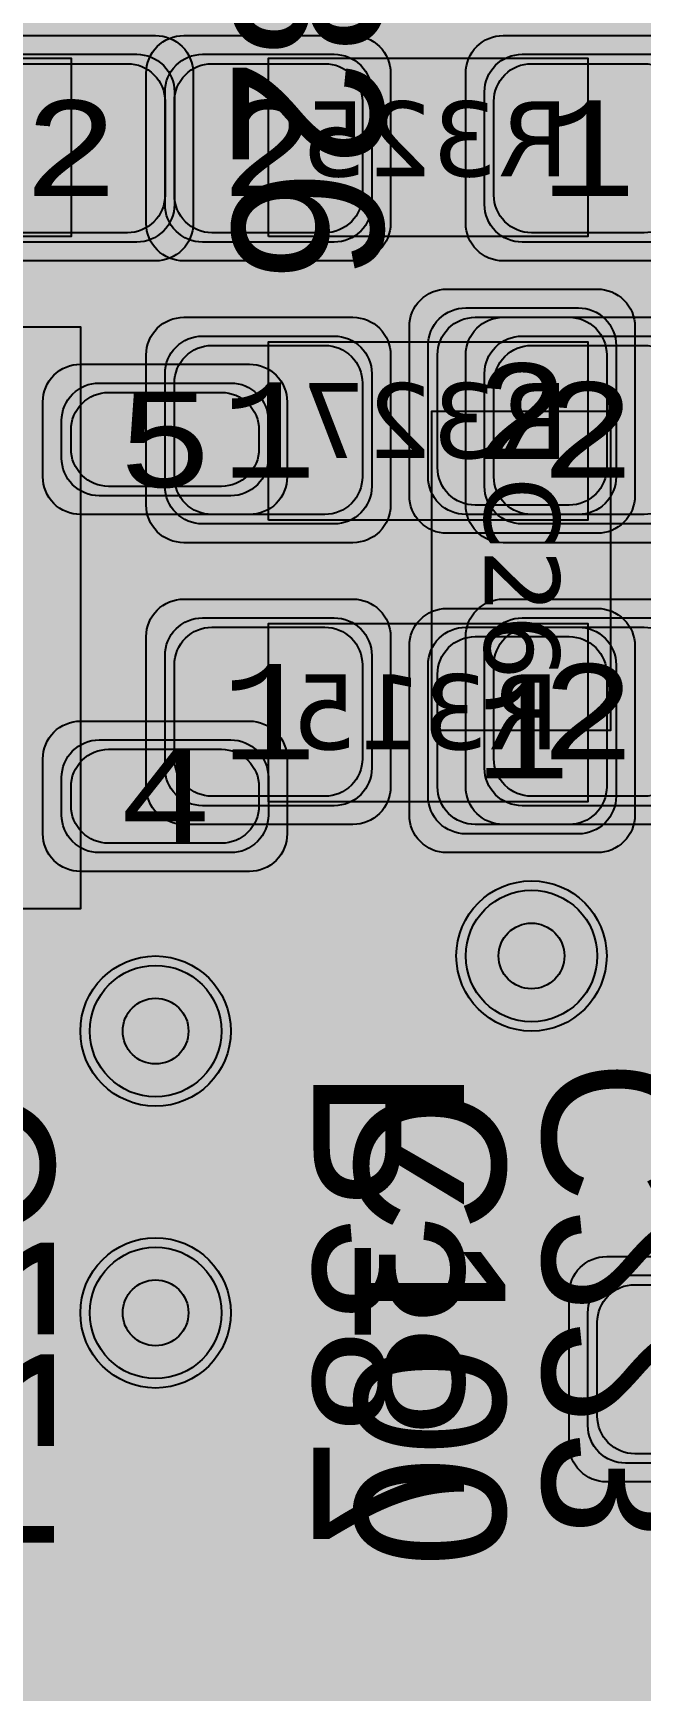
# Model space of a CAD drawing. Extents: x -28 to 199, y -61 to 255.
# Drawn here: x 32.65 to 35.88, y 170.79 to 179.61 of the extents above; entities that cross this region are included whole.
import ezdxf
from ezdxf.enums import TextEntityAlignment as Align

# ---------------------------------------------------------------- set-up
doc = ezdxf.new("R2010")
doc.units = 0
doc.header["$MEASUREMENT"] = 0
for name, color, linetype in [('ASSEMBLY_OUTLINES_BTM', 191, 'CONTINUOUS'), ('ASSEMBLY_OUTLINES_TOP', 102, 'CONTINUOUS'), ('ASSEMBLY_PART_NUMBERS_BTM', 191, 'CONTINUOUS'), ('ASSEMBLY_PART_NUMBERS_TOP', 102, 'CONTINUOUS'), ('ASSEMBLY_REF_DES_BTM', 191, 'CONTINUOUS'), ('ASSEMBLY_REF_DES_TOP', 102, 'CONTINUOUS'), ('DRILL_DRAWING', 21, 'CONTINUOUS'), ('GENERATED_SILKSCREEN_BTM', 255, 'CONTINUOUS'), ('GENERATED_SILKSCREEN_TOP', 140, 'CONTINUOUS'), ('PART_PADS_SMD_BTM', 10, 'CONTINUOUS'), ('PART_PADS_SMD_TOP', 150, 'CONTINUOUS'), ('PIN_NUMBERS_BTM', 8, 'CONTINUOUS'), ('PIN_NUMBERS_TOP', 8, 'CONTINUOUS'), ('PLACEMENT_OUTLINES_BTM', 222, 'CONTINUOUS'), ('PLACEMENT_OUTLINES_TOP', 130, 'CONTINUOUS'), ('PLANE_SHAPES_LAYER_2', 230, 'CONTINUOUS'), ('PLANE_SHAPES_LAYER_3', 81, 'CONTINUOUS'), ('SILKSCREEN_OUTLINES_BTM', 211, 'CONTINUOUS'), ('SILKSCREEN_OUTLINES_TOP', 150, 'CONTINUOUS'), ('SILKSCREEN_REF_DES_BTM', 211, 'CONTINUOUS'), ('SILKSCREEN_REF_DES_TOP', 150, 'CONTINUOUS'), ('SOLDERMASK_PADS_BTM', 12, 'CONTINUOUS'), ('SOLDERMASK_PADS_TOP', 180, 'CONTINUOUS'), ('SOLDERPASTE_PADS_BTM', 12, 'CONTINUOUS'), ('SOLDERPASTE_PADS_TOP', 180, 'CONTINUOUS'), ('TRACES_LAYER_3', 81, 'CONTINUOUS'), ('TRACES_LAYER_BOTTOM', 10, 'CONTINUOUS'), ('TRACES_LAYER_TOP', 150, 'CONTINUOUS'), ('VIA_HOLES_LAYER_2', 30, 'CONTINUOUS'), ('VIA_HOLES_LAYER_3', 30, 'CONTINUOUS'), ('VIA_HOLES_LAYER_BOTTOM', 30, 'CONTINUOUS'), ('VIA_HOLES_LAYER_TOP', 30, 'CONTINUOUS'), ('VIA_PADS_LAYER_2', 230, 'CONTINUOUS'), ('VIA_PADS_LAYER_3', 81, 'CONTINUOUS'), ('VIA_PADS_LAYER_BOTTOM', 10, 'CONTINUOUS'), ('VIA_PADS_LAYER_TOP', 150, 'CONTINUOUS')]:
    doc.layers.add(name, color=color, linetype=linetype)
doc.styles.add('COURIER_NEW', font='COUR.TTF')
doc.styles.add('VERDANA', font='verdana.TTF')
doc.styles.add('VERIBEST_GERBER_0', font='txt')

msp = doc.modelspace()

# ---------------------------------------------------------------- hatches: boundary and pattern name
at = {"layer": 'PLANE_SHAPES_LAYER_2'}
h = msp.add_hatch(color=256, dxfattribs=at)
h.paths.add_polyline_path([(169.5, 129.25), (149.5, 129.25), (142.25, 122), (142.25, 90.5), (147.5, 90.5), (147.5, 80), (154, 80), (154, 69.25), (131.75, 69.25), (131.75, 73.25), (121.25, 73.25), (121.25, 81), (110.5, 81), (110.5, 125.75), (106.5, 125.75), (106.5, 128.75), (93.5, 128.75), (93.5, 120.25), (91.75, 120.25), (91.75, 121.5), (80, 121.5), (80, 118.25), (73.25, 118.25), (73.25, 124.5), (67.5, 124.5), (67.5, 128), (57.75, 128), (57.75, 120.25), (55.25, 120.25), (55.25, 121.5), (47.5, 121.5), (47.5, 119), (35, 119), (35, 134.75), (32.75, 134.75), (32.75, 159.75), (29.25, 159.75), (29.25, 175.25), (22.5, 175.25), (22.5, 195.25), (17.25, 195.25), (17.25, 198), (22.5, 198), (22.5, 216.5), (40.25, 216.5), (40.25, 235.5), (54.5, 235.5), (54.5, 254), (87.25, 254), (87.25, 236.25), (86.25, 236.25), (86.25, 228.75), (81, 228.75), (81, 218.75), (95.25, 218.75), (95.25, 194.5), (87, 194.5), (87, 172), (131.1, 172), (131.1, 208.75), (115.5, 208.75), (115.5, 213.75), (106.75, 213.75), (106.75, 218.75), (110.25, 222.25), (110.25, 226.25), (142.5, 226.25), (142.5, 221.5), (160.5, 221.5), (160.5, 240.75), (169.5, 240.75)])
h.paths.add_polyline_path([(35.5, 149.5), (41.75, 149.5), (41.75, 152), (39.25, 152), (39.25, 154), (37.75, 154), (37.75, 152), (35.5, 152)], flags=16)
h.paths.add_polyline_path([(37.5, 125.75), (37.5, 128.75), (42.75, 128.75), (42.75, 125.75)], flags=16)
h.paths.add_polyline_path([(52, 127.75), (52, 130.75), (54.25, 130.75), (54.25, 127.75)], flags=16)
h.paths.add_polyline_path([(50.75, 219.5), (50.75, 226.5), (71.75, 226.5), (71.75, 219.5)], flags=16)
h.paths.add_polyline_path([(66.5, 150.75), (66.5, 177.5), (72.25, 177.5), (72.25, 150.75)], flags=16)
h.paths.add_polyline_path([(47.25, 185.25), (73, 185.25), (73, 188.25), (70.25, 188.25), (70.25, 191), (47.25, 191)], flags=16)
h.paths.add_polyline_path([(84.5, 208), (84.5, 212.75), (85, 212.75), (85, 208)], flags=16)
h.paths.add_polyline_path([(61.5, 137.25), (87.75, 137.25), (87.75, 140.5), (84.75, 140.5), (84.75, 143), (61.5, 143)], flags=16)
h.paths.add_polyline_path([(88.75, 127), (88.75, 130), (91, 130), (91, 127)], flags=16)
h.paths.add_polyline_path([(85.5, 130.25), (85.5, 132.5), (91, 132.5), (91, 130.25)], flags=16)
h.paths.add_polyline_path([(108.75, 142.25), (135.75, 142.25), (135.75, 145.75), (132.25, 145.75), (132.25, 149), (108.75, 149)], flags=16)
h.paths.add_polyline_path([(114.25, 126.75), (140.75, 126.75), (140.75, 129.75), (137.25, 129.75), (137.25, 133), (114.25, 133)], flags=16)
h.paths.add_polyline_path([(155.25, 180.25), (166.25, 180.25), (166.25, 186.25), (152.25, 186.25), (152.25, 183), (155.25, 183)], flags=16)
at = {"layer": 'PLANE_SHAPES_LAYER_3'}
h = msp.add_hatch(color=256, dxfattribs=at)
h.paths.add_polyline_path([(169.5, 129.25), (149.5, 129.25), (142.25, 122), (142.25, 90.5), (147.5, 90.5), (147.5, 80), (154, 80), (154, 69.25), (131.75, 69.25), (131.75, 73.25), (121.25, 73.25), (121.25, 81), (110.5, 81), (110.5, 125.75), (106.5, 125.75), (106.5, 128.75), (93.5, 128.75), (93.5, 120.25), (91.75, 120.25), (91.75, 121.5), (80, 121.5), (80, 118.25), (73.25, 118.25), (73.25, 124.5), (67.5, 124.5), (67.5, 127.75), (58.25, 127.75), (58.25, 130.25), (88.75, 130.25), (88.75, 127), (91, 127), (91, 132.5), (55, 132.5), (55, 131.25), (52, 131.25), (52, 127.75), (55, 127.75), (55, 127.25), (57.75, 127.25), (57.75, 120.25), (55.25, 120.25), (55.25, 121.5), (47.5, 121.5), (47.5, 119), (35, 119), (35, 134.75), (32.75, 134.75), (32.75, 159.75), (29.25, 159.75), (29.25, 175.25), (22.5, 175.25), (22.5, 195.25), (17.25, 195.25), (17.25, 198), (22.5, 198), (22.5, 216.5), (40.25, 216.5), (40.25, 235.5), (54.5, 235.5), (54.5, 254), (87.25, 254), (87.25, 236.25), (86.25, 236.25), (86.25, 228.75), (81, 228.75), (81, 218.75), (95.25, 218.75), (95.25, 194.5), (87, 194.5), (87, 172), (131.1, 172), (131.1, 208.75), (115.5, 208.75), (115.5, 213.75), (106.75, 213.75), (106.75, 218.75), (110.25, 222.25), (110.25, 226.25), (142.5, 226.25), (142.5, 221.5), (160.5, 221.5), (160.5, 240.75), (169.5, 240.75)])
h.paths.add_polyline_path([(35.5, 149.5), (41.75, 149.5), (41.75, 152), (39.25, 152), (39.25, 154), (37.75, 154), (37.75, 152), (35.5, 152)], flags=16)
h.paths.add_polyline_path([(37.5, 125.75), (37.5, 128.75), (42.75, 128.75), (42.75, 125.75)], flags=16)
h.paths.add_polyline_path([(50.75, 219.5), (50.75, 226.5), (71.75, 226.5), (71.75, 219.5)], flags=16)
h.paths.add_polyline_path([(66.5, 150.75), (66.5, 177.5), (72.25, 177.5), (72.25, 150.75)], flags=16)
h.paths.add_polyline_path([(47.25, 185.25), (73, 185.25), (73, 188.25), (70.25, 188.25), (70.25, 191), (47.25, 191)], flags=16)
h.paths.add_polyline_path([(84.5, 208), (84.5, 212.75), (85, 212.75), (85, 208)], flags=16)
h.paths.add_polyline_path([(61.5, 137.25), (87.75, 137.25), (87.75, 140.5), (84.75, 140.5), (84.75, 143), (61.5, 143)], flags=16)
h.paths.add_polyline_path([(108.75, 142.25), (135.75, 142.25), (135.75, 145.75), (132.25, 145.75), (132.25, 149), (108.75, 149)], flags=16)
h.paths.add_polyline_path([(114.25, 126.75), (140.75, 126.75), (140.75, 129.75), (137.25, 129.75), (137.25, 133), (114.25, 133)], flags=16)
h.paths.add_polyline_path([(155.25, 180.25), (166.25, 180.25), (166.25, 186.25), (152.25, 186.25), (152.25, 183), (155.25, 183)], flags=16)
at = {"layer": 'VIA_HOLES_LAYER_2'}
h = msp.add_hatch(color=256, dxfattribs=at)
edge = h.paths.add_edge_path()
edge.add_arc((35.3, 174.7), 0.175, 0, 360)
h = msp.add_hatch(color=256, dxfattribs=at)
edge = h.paths.add_edge_path()
edge.add_arc((33.3, 174.3), 0.175, 0, 360)
h = msp.add_hatch(color=256, dxfattribs=at)
edge = h.paths.add_edge_path()
edge.add_arc((33.3, 172.8), 0.175, 0, 360)
at = {"layer": 'VIA_HOLES_LAYER_3'}
h = msp.add_hatch(color=256, dxfattribs=at)
edge = h.paths.add_edge_path()
edge.add_arc((35.3, 174.7), 0.175, 0, 360)
h = msp.add_hatch(color=256, dxfattribs=at)
edge = h.paths.add_edge_path()
edge.add_arc((33.3, 174.3), 0.175, 0, 360)
h = msp.add_hatch(color=256, dxfattribs=at)
edge = h.paths.add_edge_path()
edge.add_arc((33.3, 172.8), 0.175, 0, 360)
at = {"layer": 'VIA_HOLES_LAYER_BOTTOM'}
h = msp.add_hatch(color=256, dxfattribs=at)
edge = h.paths.add_edge_path()
edge.add_arc((35.3, 174.7), 0.175, 0, 360)
h = msp.add_hatch(color=256, dxfattribs=at)
edge = h.paths.add_edge_path()
edge.add_arc((33.3, 174.3), 0.175, 0, 360)
h = msp.add_hatch(color=256, dxfattribs=at)
edge = h.paths.add_edge_path()
edge.add_arc((33.3, 172.8), 0.175, 0, 360)
at = {"layer": 'VIA_HOLES_LAYER_TOP'}
h = msp.add_hatch(color=256, dxfattribs=at)
edge = h.paths.add_edge_path()
edge.add_arc((35.3, 174.7), 0.175, 0, 360)
h = msp.add_hatch(color=256, dxfattribs=at)
edge = h.paths.add_edge_path()
edge.add_arc((33.3, 174.3), 0.175, 0, 360)
h = msp.add_hatch(color=256, dxfattribs=at)
edge = h.paths.add_edge_path()
edge.add_arc((33.3, 172.8), 0.175, 0, 360)

# ---------------------------------------------------------------- linework, layer by layer
at = {"layer": 'ASSEMBLY_OUTLINES_BTM'}
for points in [[(33.9, 178.53), (33.9, 179.48), (35.6, 179.48), (35.6, 178.53)], [(33.9, 177.02), (33.9, 177.97), (35.6, 177.97), (35.6, 177.02)], [(33.9, 175.52), (33.9, 176.47), (35.6, 176.47), (35.6, 175.52)]]:
    msp.add_lwpolyline(points, close=True, dxfattribs=at)
at = {"layer": 'ASSEMBLY_OUTLINES_TOP'}
for points in [[(31.15, 178.53), (31.15, 179.48), (32.85, 179.48), (32.85, 178.53)], [(34.77, 175.9), (34.77, 177.6), (35.72, 177.6), (35.72, 175.9)]]:
    msp.add_lwpolyline(points, close=True, dxfattribs=at)
at = {"layer": 'ASSEMBLY_OUTLINES_TOP', "const_width": 0.1}
msp.add_lwpolyline([(31.1, 174.95), (31.1, 178.05), (32.9, 178.05), (32.9, 174.95)], close=True, dxfattribs=at)
at = {"layer": 'GENERATED_SILKSCREEN_BTM', "const_width": 0.15}
for points in [[(35.042098, 179.480005, 1.22306e-05), (35.042089, 179.479995), (34.457911, 179.479995, 1.22306e-05), (34.457902, 179.480005), (35.042098, 179.480005)], [(35.033844, 178.529995), (34.466156, 178.529995, 1.1642e-05), (34.466164, 178.530005), (35.033836, 178.530005, 1.1642e-05), (35.033844, 178.529995)], [(35.033844, 177.970005, 1.1642e-05), (35.033836, 177.969995), (34.466164, 177.969995, 1.1642e-05), (34.466156, 177.970005), (35.033844, 177.970005)], [(35.042098, 177.019995), (34.457902, 177.019995, 1.22306e-05), (34.457911, 177.020005), (35.042089, 177.020005, 1.22306e-05), (35.042098, 177.019995)], [(35.033844, 176.470005, 1.1642e-05), (35.033836, 176.469995), (34.466164, 176.469995, 1.1642e-05), (34.466156, 176.470005), (35.033844, 176.470005)], [(35.042098, 175.519995), (34.457902, 175.519995, 1.22306e-05), (34.457911, 175.520005), (35.042089, 175.520005, 1.22306e-05), (35.042098, 175.519995)]]:
    msp.add_lwpolyline(points, format="xyb", dxfattribs=at)
for points in [[(36.031198, 174.042), (35.482398, 174.042), (35.478398, 174.0412), (35.475198, 174.0396), (35.473598, 174.038), (35.471998, 174.0372), (35.469598, 174.0348), (35.359998, 173.9004), (35.359198, 173.898), (35.358398, 173.8956), (35.357598, 173.8948), (35.356798, 173.8916), (35.356798, 173.622), (35.357598, 173.618), (35.358398, 173.6164), (35.359198, 173.614), (35.359998, 173.6116), (35.469598, 173.4764), (35.473598, 173.4732), (35.479998, 173.4716), (35.483998, 173.4724), (35.488798, 173.474), (35.491998, 173.4764), (35.495198, 173.4804), (35.497598, 173.4844), (35.498398, 173.4884), (35.498398, 173.4924), (35.495998, 173.4956), (35.389598, 173.6276), (35.389598, 173.886), (35.490398, 174.0092), (36.023198, 174.0092)], [(34.4408, 173.4252), (34.4392, 173.4228), (34.4352, 173.422), (34.4312, 173.4196), (34.4272, 173.4196), (34.2624, 173.4196), (34.2584, 173.4196), (34.256, 173.422), (34.2536, 173.422), (34.2528, 173.4228), (34.252, 173.4236), (34.2496, 173.4252), (34.14, 173.5612), (34.1384, 173.5652), (34.1376, 173.5676), (34.1368, 173.5716), (34.1368, 173.9748), (34.1384, 173.982), (34.1424, 173.986), (34.1472, 173.9908), (34.1528, 173.9924), (34.9208, 173.9924), (34.9272, 173.9908), (34.9312, 173.9868), (34.9336, 173.982), (34.9344, 173.9764), (34.9336, 173.97), (34.9312, 173.9644), (34.9272, 173.9604), (34.9208, 173.9588), (34.5528, 173.9588), (34.5528, 173.5828), (34.9256, 173.4516), (34.9312, 173.4484), (34.9344, 173.4428), (34.9352, 173.4364), (34.9336, 173.4316), (34.9312, 173.4268), (34.9264, 173.4228), (34.9216, 173.4204), (34.9152, 173.422), (34.5424, 173.5532), (34.4408, 173.4252)], [(34.1696, 173.9588), (34.1696, 173.5756), (34.2704, 173.4516), (34.4192, 173.4516), (34.5208, 173.5756), (34.5208, 173.9588), (34.1696, 173.9588)], [(32.7536, 173.7504), (32.644, 173.8848), (32.6416, 173.8888), (32.6384, 173.8896), (32.6352, 173.8912), (32.6312, 173.892), (32.0824, 173.892)], [(32.0904, 173.8592), (32.6232, 173.8592), (32.724, 173.736), (32.724, 173.4776), (32.6176, 173.3456), (32.616, 173.3424), (32.6152, 173.3384), (32.616, 173.3344), (32.6184, 173.3304), (32.6216, 173.3264), (32.6256, 173.324), (32.6296, 173.3224), (32.6352, 173.3216), (32.64, 173.3232), (32.644, 173.3264), (32.7536, 173.4616), (32.7552, 173.4648), (32.756, 173.4656), (32.756, 173.468), (32.7568, 173.4688), (32.7568, 173.4696), (32.7568, 173.472), (32.7568, 173.7416), (32.756, 173.7448), (32.7552, 173.748), (32.7536, 173.7504)], [(36.017598, 173.2804), (35.583998, 172.7484), (35.490398, 172.7484), (35.389598, 172.8732), (35.389598, 173.1316), (35.495998, 173.262), (35.497598, 173.2676), (35.496798, 173.2724), (35.494398, 173.278), (35.489598, 173.2812), (35.484798, 173.2844), (35.479198, 173.2852), (35.473598, 173.2844), (35.469598, 173.2804), (35.359998, 173.146), (35.359198, 173.1428), (35.358398, 173.1404), (35.357598, 173.1396), (35.356798, 173.1364), (35.356798, 172.8668), (35.357598, 172.8636), (35.357598, 172.8628), (35.358398, 172.862), (35.359198, 172.8596), (35.359998, 172.8564)], [(35.359998, 172.8564), (35.469598, 172.722), (35.473598, 172.7196), (35.476798, 172.7188), (35.479198, 172.7172), (35.482398, 172.7164), (35.591998, 172.7164), (35.594398, 172.7172), (35.599998, 172.7188), (35.603998, 172.7196), (35.605598, 172.722), (36.038398, 173.2548)], [(34.9336, 173.094), (34.824, 173.2292), (34.82, 173.2332), (34.8176, 173.234), (34.8152, 173.234), (34.8096, 173.2332), (34.804, 173.23), (34.8, 173.226), (34.7968, 173.2212), (34.796, 173.2156), (34.7976, 173.21), (34.904, 173.0796), (34.904, 172.8212), (34.8032, 172.6964), (34.6544, 172.6964), (34.5528, 172.8196), (34.5528, 172.9524), (34.5512, 172.9588), (34.548, 172.9628), (34.5424, 172.9652), (34.5368, 172.966), (34.5312, 172.9652), (34.5256, 172.9628), (34.5224, 172.9588), (34.5208, 172.9524), (34.5208, 172.8196), (34.4192, 172.6964), (34.2704, 172.6964), (34.1696, 172.8212), (34.1696, 173.0796), (34.276, 173.21), (34.2776, 173.2156), (34.2768, 173.2212), (34.2744, 173.226), (34.2696, 173.23), (34.2648, 173.2332), (34.2592, 173.234), (34.256, 173.234), (34.2536, 173.2332), (34.2496, 173.2292), (34.14, 173.094), (34.1392, 173.0916), (34.1384, 173.0892), (34.1376, 173.0884), (34.1368, 173.0852), (34.1368, 172.8156), (34.1376, 172.8116), (34.1384, 172.81), (34.1392, 172.8076), (34.14, 172.8052), (34.2496, 172.67), (34.2536, 172.6676), (34.2568, 172.6668), (34.2592, 172.6652), (34.2624, 172.6644), (34.4272, 172.6644), (34.4296, 172.6652), (34.4352, 172.6668), (34.4392, 172.6676), (34.4408, 172.67), (34.5368, 172.7876), (34.6328, 172.67), (34.6344, 172.6692), (34.636, 172.6676), (34.6368, 172.6668), (34.6384, 172.6668), (34.644, 172.6652), (34.6464, 172.6644), (34.8112, 172.6644), (34.8152, 172.6652), (34.8184, 172.6668), (34.8216, 172.6676), (34.824, 172.67), (34.9336, 172.8052), (34.9352, 172.8084), (34.936, 172.8092), (34.936, 172.8116), (34.9368, 172.8124), (34.9368, 172.8132), (34.9368, 172.8156), (34.9368, 173.0852), (34.936, 173.0884), (34.9352, 173.0916), (34.9336, 173.094)], [(32.2056, 172.572), (32.6384, 173.1048), (32.724, 173.1048), (32.724, 172.5824), (32.7256, 172.5768), (32.7288, 172.572), (32.7344, 172.5696), (32.7408, 172.5688), (32.7464, 172.5696), (32.752, 172.572), (32.7552, 172.5768), (32.7568, 172.5824), (32.7568, 173.1216), (32.7552, 173.128), (32.7512, 173.132), (32.7472, 173.136), (32.7408, 173.1376), (32.6312, 173.1376), (32.6288, 173.1368), (32.6232, 173.1352), (32.6208, 173.1336), (32.6192, 173.132), (32.6176, 173.1304), (32.184, 172.5984)], [(36.017598, 172.5244), (35.583998, 171.9924), (35.490398, 171.9924), (35.389598, 172.1172), (35.389598, 172.3756), (35.495998, 172.506), (35.497598, 172.5116), (35.496798, 172.5164), (35.494398, 172.522), (35.489598, 172.5252), (35.484798, 172.5284), (35.479198, 172.5292), (35.473598, 172.5284), (35.469598, 172.5244), (35.359998, 172.39), (35.359198, 172.3868), (35.358398, 172.3844), (35.357598, 172.3836), (35.356798, 172.3804), (35.356798, 172.1108), (35.357598, 172.1076), (35.357598, 172.1068), (35.358398, 172.106), (35.359198, 172.1036), (35.359998, 172.1004)], [(35.359998, 172.1004), (35.469598, 171.966), (35.473598, 171.9636), (35.476798, 171.9628), (35.479198, 171.9612), (35.482398, 171.9604), (35.591998, 171.9604), (35.594398, 171.9612), (35.599998, 171.9628), (35.603998, 171.9636), (35.605598, 171.966), (36.038398, 172.4988)], [(32.2056, 171.816), (32.6384, 172.3488), (32.724, 172.3488), (32.724, 171.8264), (32.7256, 171.8208), (32.7288, 171.816), (32.7344, 171.8136), (32.7408, 171.8128), (32.7464, 171.8136), (32.752, 171.816), (32.7552, 171.8208), (32.7568, 171.8264), (32.7568, 172.3656), (32.7552, 172.372), (32.7512, 172.376), (32.7472, 172.38), (32.7408, 172.3816), (32.6312, 172.3816), (32.6288, 172.3808), (32.6232, 172.3792), (32.6208, 172.3776), (32.6192, 172.376), (32.6176, 172.3744), (32.184, 171.8424)], [(34.432, 171.9428), (34.5088, 171.9684), (34.5856, 171.9428), (34.588, 171.9428), (34.5912, 171.942), (34.8384, 171.942), (34.8408, 171.942), (34.8432, 171.9428), (34.8464, 171.9436), (34.8496, 171.9468), (34.932, 172.0268), (34.9352, 172.03), (34.936, 172.0348), (34.9368, 172.038), (34.9368, 172.3316), (34.9368, 172.334), (34.936, 172.3364), (34.9352, 172.3396), (34.932, 172.3428), (34.8496, 172.4228), (34.8464, 172.426), (34.8432, 172.4276), (34.8384, 172.4276), (34.5912, 172.4276), (34.588, 172.4276), (34.5864, 172.4276), (34.5856, 172.4268), (34.5088, 172.4012), (34.432, 172.4268), (34.4312, 172.4276), (34.4264, 172.4276), (34.2344, 172.4276), (34.2312, 172.4276), (34.2272, 172.426), (34.2232, 172.4228), (34.1408, 172.3428), (34.1384, 172.3396), (34.1376, 172.3364), (34.1368, 172.334), (34.1368, 172.3316), (34.1368, 172.038), (34.1376, 172.0348), (34.1384, 172.03), (34.1408, 172.0268), (34.2232, 171.9468), (34.228, 171.9436), (34.2312, 171.9428), (34.2344, 171.942), (34.4264, 171.942), (34.4296, 171.942), (34.4312, 171.9428), (34.432, 171.9428)], [(34.2432, 172.3956), (34.4248, 172.3956), (34.4936, 172.374), (34.4936, 171.9972), (34.4248, 171.974), (34.2432, 171.974), (34.1696, 172.0444), (34.1696, 172.3236), (34.2432, 172.3956)], [(34.5944, 172.3956), (34.8312, 172.3956), (34.904, 172.3236), (34.904, 172.0444), (34.8312, 171.974), (34.5944, 171.974), (34.5256, 171.9972), (34.5256, 172.374), (34.5944, 172.3956)], [(36.023198, 171.2364), (35.874398, 171.2364), (35.772798, 171.3596), (35.772798, 171.4924), (35.771198, 171.4988), (35.767998, 171.5028), (35.762398, 171.5052), (35.756798, 171.506), (35.751198, 171.5052), (35.745598, 171.5028), (35.742398, 171.4988), (35.740798, 171.4924), (35.740798, 171.3596), (35.639198, 171.2364), (35.490398, 171.2364), (35.389598, 171.3612), (35.389598, 171.6196), (35.495998, 171.75), (35.497598, 171.7556), (35.496798, 171.7612), (35.494398, 171.766), (35.489598, 171.77), (35.484798, 171.7732), (35.479198, 171.774), (35.475998, 171.774), (35.473598, 171.7732), (35.469598, 171.7692), (35.359998, 171.634), (35.359198, 171.6316), (35.358398, 171.6292), (35.357598, 171.6284), (35.356798, 171.6252), (35.356798, 171.3556), (35.357598, 171.3516), (35.358398, 171.35), (35.359198, 171.3476), (35.359998, 171.3452), (35.469598, 171.21), (35.473598, 171.2076), (35.476798, 171.2068), (35.479198, 171.2052), (35.482398, 171.2044), (35.647198, 171.2044), (35.649598, 171.2052), (35.655198, 171.2068), (35.659198, 171.2076), (35.660798, 171.21), (35.756798, 171.3276), (35.852798, 171.21), (35.854398, 171.2092), (35.855998, 171.2076), (35.856798, 171.2068), (35.858398, 171.2068), (35.863998, 171.2052), (35.866398, 171.2044), (36.031198, 171.2044)], [(34.9128, 171.6204), (34.9184, 171.622), (34.924, 171.6212), (34.9288, 171.6172), (34.932, 171.6132), (34.9336, 171.6076), (34.9344, 171.602), (34.932, 171.5972), (34.928, 171.5932), (34.1608, 171.162), (34.1568, 171.1604), (34.1536, 171.1604), (34.1504, 171.1604), (34.1472, 171.162), (34.1424, 171.1644), (34.1392, 171.1676), (34.1376, 171.1716), (34.1368, 171.1756), (34.1368, 171.7156), (34.1384, 171.7212), (34.1424, 171.7252), (34.1472, 171.7284), (34.1536, 171.7292), (34.1592, 171.7284), (34.1648, 171.7252), (34.1688, 171.7212), (34.1696, 171.7156), (34.1696, 171.2028), (34.9128, 171.6204)], [(32.7408, 171.14), (32.7472, 171.1392), (32.7512, 171.1352), (32.7536, 171.1296), (32.7544, 171.124), (32.7536, 171.1184), (32.7512, 171.1136), (32.7472, 171.1096), (32.7408, 171.108), (32.4984, 171.108)], [(32.4984, 171.14), (32.7408, 171.14)]]:
    msp.add_lwpolyline(points, dxfattribs=at)
at = {"layer": 'GENERATED_SILKSCREEN_TOP', "const_width": 0.15}
for points in [[(34.5132, 179.8356), (34.5132, 179.566), (34.5124, 179.562), (34.5116, 179.5604), (34.5108, 179.558), (34.51, 179.5556), (34.4004, 179.4204), (34.3972, 179.418), (34.3932, 179.4172), (34.3908, 179.4156), (34.3876, 179.4148), (34.2228, 179.4148), (34.2204, 179.4156), (34.2148, 179.4172), (34.2116, 179.418), (34.2092, 179.4204), (34.1132, 179.538), (34.0172, 179.4204), (34.0156, 179.4196), (34.014, 179.418), (34.0132, 179.4172), (34.0116, 179.4172), (34.006, 179.4156), (34.0036, 179.4148), (33.8388, 179.4148), (33.8348, 179.4156), (33.8316, 179.4172), (33.8284, 179.418), (33.826, 179.4204), (33.7164, 179.5556), (33.7148, 179.5588), (33.714, 179.5596), (33.714, 179.562), (33.714, 179.5628), (33.7132, 179.5636), (33.7132, 179.566), (33.7132, 179.8356)], [(33.746, 179.83), (33.746, 179.5716), (33.8468, 179.4468), (33.9956, 179.4468), (34.0972, 179.57), (34.0972, 179.7028)], [(34.1292, 179.7028), (34.1292, 179.57), (34.2308, 179.4468), (34.3796, 179.4468), (34.4804, 179.5716), (34.4804, 179.83)], [(34.51, 178.7988), (34.4004, 178.6644), (34.3964, 178.662), (34.3932, 178.6612), (34.3908, 178.6596), (34.3876, 178.6588), (34.278, 178.6588), (34.2756, 178.6596), (34.27, 178.6612), (34.266, 178.662), (34.2644, 178.6644), (33.8316, 179.1972), (33.746, 179.1972), (33.746, 178.6748), (33.7444, 178.6692), (33.7412, 178.6644), (33.7356, 178.662), (33.7292, 178.6612), (33.7236, 178.662), (33.718, 178.6644), (33.7148, 178.6692), (33.7132, 178.6748), (33.7132, 179.214), (33.7148, 179.2204), (33.7188, 179.2244), (33.7236, 179.2284), (33.7292, 179.23), (33.8388, 179.23), (33.8412, 179.2292), (33.8468, 179.2276), (33.8492, 179.226), (33.8508, 179.2244), (33.8524, 179.2228), (34.286, 178.6908), (34.3796, 178.6908), (34.4804, 178.8156), (34.4804, 179.074), (34.374, 179.2044), (34.3724, 179.21), (34.3732, 179.2148), (34.3756, 179.2204), (34.3804, 179.2236), (34.386, 179.2268), (34.3916, 179.2276), (34.3964, 179.2268), (34.4004, 179.2228), (34.51, 179.0884), (34.5108, 179.0852), (34.5116, 179.0828), (34.5124, 179.082), (34.5132, 179.0788), (34.5132, 178.8092), (34.5124, 178.806), (34.5124, 178.8052), (34.5116, 178.8044), (34.5108, 178.802), (34.51, 178.7988)], [(34.51, 178.0428), (34.4004, 177.9084), (34.3964, 177.9044), (34.39, 177.9036), (34.386, 177.9044), (34.382, 177.906), (34.378, 177.9084), (34.3748, 177.9124), (34.3724, 177.9164), (34.3716, 177.9204), (34.3716, 177.9244), (34.374, 177.9276), (34.4804, 178.0588), (34.4804, 178.318), (34.3796, 178.4412), (34.0924, 178.4412), (34.1812, 178.3324), (34.182, 178.3292), (34.1828, 178.3276), (34.1828, 178.3268), (34.1836, 178.3268), (34.1844, 178.3228), (34.1844, 178.0532), (34.1836, 178.05), (34.1828, 178.0492), (34.1828, 178.0484), (34.182, 178.046), (34.1812, 178.0428), (34.0724, 177.9084), (34.0708, 177.9076), (34.0692, 177.906), (34.0684, 177.9052), (34.0668, 177.9052), (34.0612, 177.9036), (34.0588, 177.9028), (33.8388, 177.9028), (33.8348, 177.9036), (33.8316, 177.9052), (33.8284, 177.906), (33.826, 177.9084), (33.7164, 178.0428), (33.7148, 178.0468), (33.714, 178.0476), (33.714, 178.0492), (33.714, 178.0508), (33.7132, 178.0516), (33.7132, 178.0532), (33.7132, 178.3228), (33.714, 178.326), (33.7148, 178.3292), (33.7164, 178.3324), (33.826, 178.4668), (33.8276, 178.4684), (33.8284, 178.47), (33.8308, 178.4716), (33.8364, 178.4732), (33.8388, 178.474), (34.3876, 178.474), (34.3916, 178.4732), (34.3948, 178.4716), (34.3972, 178.47), (34.398, 178.4684), (34.4004, 178.4668), (34.51, 178.3324), (34.5108, 178.3292), (34.5116, 178.3268), (34.5124, 178.326), (34.5132, 178.3228), (34.5132, 178.0532), (34.5124, 178.05), (34.5124, 178.0492), (34.5116, 178.0484), (34.5108, 178.046), (34.51, 178.0428)], [(34.0508, 178.4412), (33.8468, 178.4412), (33.746, 178.318), (33.746, 178.0596), (33.8468, 177.9348), (34.0508, 177.9348), (34.1524, 178.0596), (34.1524, 178.318), (34.0508, 178.4412)], [(34.3664, 173.75), (34.476, 173.8844), (34.4784, 173.8884), (34.4816, 173.8892), (34.4848, 173.8908), (34.4888, 173.8916), (35.0376, 173.8916), (35.0416, 173.8908), (35.0448, 173.8892), (35.0472, 173.8876), (35.048, 173.8868), (35.0504, 173.8844), (35.16, 173.75), (35.1608, 173.7476), (35.1616, 173.7452), (35.1624, 173.7444), (35.1632, 173.7412), (35.1632, 173.4716), (35.1624, 173.4676), (35.1616, 173.466), (35.1608, 173.4636), (35.16, 173.4612), (35.0504, 173.326), (35.0464, 173.3228), (35.04, 173.3212), (35.036, 173.322), (35.032, 173.3236), (35.028, 173.326), (35.0248, 173.33), (35.0224, 173.334), (35.0216, 173.338), (35.0216, 173.342), (35.024, 173.3452), (35.1304, 173.4772), (35.1304, 173.7356), (35.0296, 173.8588), (34.4968, 173.8588), (34.396, 173.7356), (34.396, 173.4772), (34.5024, 173.3452), (34.5048, 173.342), (34.5048, 173.338), (34.504, 173.334), (34.5016, 173.33), (34.4984, 173.326), (34.4944, 173.3236), (34.4904, 173.322), (34.4848, 173.3212), (34.48, 173.3228), (34.476, 173.326), (34.3664, 173.4612), (34.3648, 173.4644), (34.364, 173.4652), (34.364, 173.4676), (34.364, 173.4684), (34.3632, 173.4692), (34.3632, 173.4716), (34.3632, 173.7412), (34.364, 173.7444), (34.3648, 173.7476), (34.3664, 173.75)], [(34.396, 173.022), (34.3952, 173.0284), (34.3912, 173.0316), (34.3856, 173.034), (34.3792, 173.0348), (34.3736, 173.034), (34.368, 173.0316), (34.364, 173.0284), (34.3632, 173.022), (34.3632, 172.71), (34.364, 172.7044), (34.368, 172.6996), (34.3736, 172.6972), (34.3792, 172.6964), (34.3856, 172.6972), (34.3912, 172.6996), (34.3952, 172.7044), (34.396, 172.71), (34.396, 172.8508), (35.1472, 172.8508), (35.1528, 172.8516), (35.1568, 172.854), (35.1592, 172.858), (35.16, 172.8636), (35.1608, 172.8676), (35.1608, 172.8716), (35.1592, 172.8748), (35.156, 172.878), (34.9368, 173.034), (34.9312, 173.0364), (34.9264, 173.0364), (34.9208, 173.034), (34.9168, 173.03), (34.9136, 173.0252), (34.912, 173.0196), (34.9136, 173.014), (34.9176, 173.01), (35.0968, 172.882), (34.396, 172.882), (34.396, 173.022)], [(35.0504, 172.402), (35.16, 172.2676), (35.1608, 172.2644), (35.1616, 172.262), (35.1624, 172.2612), (35.1632, 172.258), (35.1632, 171.9884), (35.1624, 171.9852), (35.1624, 171.9844), (35.1616, 171.9836), (35.1608, 171.9812), (35.16, 171.978), (35.0504, 171.8436), (35.0472, 171.8412), (35.0432, 171.8404), (35.0408, 171.8388), (35.0376, 171.838), (34.4888, 171.838), (34.4864, 171.8388), (34.4808, 171.8404), (34.4792, 171.8412), (34.476, 171.8436), (34.3664, 171.978), (34.3656, 171.9812), (34.3648, 171.9828), (34.364, 171.9844), (34.3632, 171.986), (34.3632, 171.9884), (34.3632, 172.258), (34.364, 172.2612), (34.3648, 172.2644), (34.3664, 172.2676), (34.476, 172.402), (34.4776, 172.4036), (34.4784, 172.4052), (34.4808, 172.4068), (34.4864, 172.4084), (34.4888, 172.4092), (35.0376, 172.4092), (35.0408, 172.4084), (35.0432, 172.4068), (35.0464, 172.4052), (35.0504, 172.402)], [(35.0296, 172.3764), (34.4968, 172.3764), (34.4568, 172.3292), (35.088, 171.942), (35.1304, 171.9948), (35.1304, 172.2532), (35.0296, 172.3764)], [(34.436, 172.3036), (34.396, 172.2532), (34.396, 171.9948), (34.4968, 171.87), (35.0296, 171.87), (35.0672, 171.9172), (34.436, 172.3036)], [(35.0504, 171.646), (35.16, 171.5116), (35.1608, 171.5084), (35.1616, 171.506), (35.1624, 171.5052), (35.1632, 171.502), (35.1632, 171.2324), (35.1624, 171.2292), (35.1624, 171.2284), (35.1616, 171.2276), (35.1608, 171.2252), (35.16, 171.222), (35.0504, 171.0876), (35.0472, 171.0852), (35.0432, 171.0844), (35.0408, 171.0828), (35.0376, 171.082), (34.4888, 171.082), (34.4864, 171.0828), (34.4808, 171.0844), (34.4792, 171.0852), (34.476, 171.0876), (34.3664, 171.222), (34.3656, 171.2252), (34.3648, 171.2268), (34.364, 171.2284), (34.3632, 171.23), (34.3632, 171.2324), (34.3632, 171.502), (34.364, 171.5052), (34.3648, 171.5084), (34.3664, 171.5116), (34.476, 171.646), (34.4776, 171.6476), (34.4784, 171.6492), (34.4808, 171.6508), (34.4864, 171.6524), (34.4888, 171.6532), (35.0376, 171.6532), (35.0408, 171.6524), (35.0432, 171.6508), (35.0464, 171.6492), (35.0504, 171.646)], [(35.0296, 171.6204), (34.4968, 171.6204), (34.4568, 171.5732), (35.088, 171.186), (35.1304, 171.2388), (35.1304, 171.4972), (35.0296, 171.6204)], [(34.436, 171.5476), (34.396, 171.4972), (34.396, 171.2388), (34.4968, 171.114), (35.0296, 171.114), (35.0672, 171.1612), (34.436, 171.5476)]]:
    msp.add_lwpolyline(points, dxfattribs=at)
for points in [[(32.900005, 177.806176, 9.7912e-06), (32.899995, 177.806172), (32.899995, 178.049995), (31.100005, 178.049995), (31.100005, 177.806172, 9.7912e-06), (31.099995, 177.806176), (31.099995, 178.05, -0.4142135624), (31.1, 178.050005), (32.9, 178.050005, -0.4142135624), (32.900005, 178.05), (32.900005, 177.806176)], [(32.900005, 175.906176, 9.7912e-06), (32.899995, 175.906172), (32.899995, 177.093828, 9.7912e-06), (32.900005, 177.093824), (32.900005, 175.906176)], [(34.770005, 176.457911, 1.22306e-05), (34.769995, 176.457902), (34.769995, 177.042098, 1.22306e-05), (34.770005, 177.042089), (34.770005, 176.457911)], [(35.720005, 176.466156, 1.1642e-05), (35.719995, 176.466164), (35.719995, 177.033836, 1.1642e-05), (35.720005, 177.033844), (35.720005, 176.466156)], [(32.900005, 174.95, -0.4142135624), (32.9, 174.949995), (31.1, 174.949995, -0.4142135624), (31.099995, 174.95), (31.099995, 175.193824, 9.7912e-06), (31.100005, 175.193828), (31.100005, 174.950005), (32.899995, 174.950005), (32.899995, 175.193828, 9.7912e-06), (32.900005, 175.193824), (32.900005, 174.95)]]:
    msp.add_lwpolyline(points, format="xyb", dxfattribs=at)
at = {"layer": 'PART_PADS_SMD_BTM'}
for points in [[(34.45, 178.7, -0.4142135624), (34.25, 178.5), (33.55, 178.5, -0.4142135624), (33.35, 178.7), (33.35, 179.3, -0.4142135624), (33.55, 179.5), (34.25, 179.5, -0.4142135624), (34.45, 179.3)], [(36.15, 178.7, -0.4142135624), (35.95, 178.5), (35.25, 178.5, -0.4142135624), (35.05, 178.7), (35.05, 179.3, -0.4142135624), (35.25, 179.5), (35.95, 179.5, -0.4142135624), (36.15, 179.3)], [(33.35, 177.8, -0.4142135624), (33.55, 178), (34.25, 178, -0.4142135624), (34.45, 177.8), (34.45, 177.2, -0.4142135624), (34.25, 177), (33.55, 177, -0.4142135624), (33.35, 177.2)], [(35.05, 177.8, -0.4142135624), (35.25, 178), (35.95, 178, -0.4142135624), (36.15, 177.8), (36.15, 177.2, -0.4142135624), (35.95, 177), (35.25, 177, -0.4142135624), (35.05, 177.2)], [(33.35, 176.3, -0.4142135624), (33.55, 176.5), (34.25, 176.5, -0.4142135624), (34.45, 176.3), (34.45, 175.7, -0.4142135624), (34.25, 175.5), (33.55, 175.5, -0.4142135624), (33.35, 175.7)], [(35.05, 176.3, -0.4142135624), (35.25, 176.5), (35.95, 176.5, -0.4142135624), (36.15, 176.3), (36.15, 175.7, -0.4142135624), (35.95, 175.5), (35.25, 175.5, -0.4142135624), (35.05, 175.7)]]:
    msp.add_lwpolyline(points, format="xyb", close=True, dxfattribs=at)
at = {"layer": 'PART_PADS_SMD_TOP'}
for points in [[(32.3, 179.3, -0.4142135624), (32.5, 179.5), (33.2, 179.5, -0.4142135624), (33.4, 179.3), (33.4, 178.7, -0.4142135624), (33.2, 178.5), (32.5, 178.5, -0.4142135624), (32.3, 178.7)], [(34.95, 177.05, -0.4142135624), (34.75, 177.25), (34.75, 177.95, -0.4142135624), (34.95, 178.15), (35.55, 178.15, -0.4142135624), (35.75, 177.95), (35.75, 177.25, -0.4142135624), (35.55, 177.05)], [(32.8, 177.55, -0.4142135624), (33, 177.75), (33.7, 177.75, -0.4142135624), (33.9, 177.55), (33.9, 177.35, -0.4142135624), (33.7, 177.15), (33, 177.15, -0.4142135624), (32.8, 177.35)], [(34.95, 175.35, -0.4142135624), (34.75, 175.55), (34.75, 176.25, -0.4142135624), (34.95, 176.45), (35.55, 176.45, -0.4142135624), (35.75, 176.25), (35.75, 175.55, -0.4142135624), (35.55, 175.35)], [(32.8, 175.65, -0.4142135624), (33, 175.85), (33.7, 175.85, -0.4142135624), (33.9, 175.65), (33.9, 175.45, -0.4142135624), (33.7, 175.25), (33, 175.25, -0.4142135624), (32.8, 175.45)], [(35.6, 172.8, -0.4142135624), (35.8, 173), (36.5, 173, -0.4142135624), (36.7, 172.8), (36.7, 172.2, -0.4142135624), (36.5, 172), (35.8, 172, -0.4142135624), (35.6, 172.2)]]:
    msp.add_lwpolyline(points, format="xyb", close=True, dxfattribs=at)
at = {"layer": 'PLACEMENT_OUTLINES_BTM'}
for points in [[(33.9, 178.53), (33.9, 179.48), (35.6, 179.48), (35.6, 178.53)], [(33.9, 177.02), (33.9, 177.97), (35.6, 177.97), (35.6, 177.02)], [(33.9, 175.52), (33.9, 176.47), (35.6, 176.47), (35.6, 175.52)]]:
    msp.add_lwpolyline(points, close=True, dxfattribs=at)
at = {"layer": 'PLACEMENT_OUTLINES_TOP'}
for points in [[(31.15, 178.53), (31.15, 179.48), (32.85, 179.48), (32.85, 178.53)], [(31.1, 174.95), (31.1, 178.05), (32.9, 178.05), (32.9, 174.95)], [(34.77, 175.9), (34.77, 177.6), (35.72, 177.6), (35.72, 175.9)]]:
    msp.add_lwpolyline(points, close=True, dxfattribs=at)
at = {"layer": 'SILKSCREEN_OUTLINES_BTM'}
for points in [[(33.9, 178.53), (33.9, 179.48), (35.6, 179.48), (35.6, 178.53)], [(33.9, 177.02), (33.9, 177.97), (35.6, 177.97), (35.6, 177.02)], [(33.9, 175.52), (33.9, 176.47), (35.6, 176.47), (35.6, 175.52)]]:
    msp.add_lwpolyline(points, close=True, dxfattribs=at)
at = {"layer": 'SILKSCREEN_OUTLINES_TOP'}
for points in [[(31.15, 178.53), (31.15, 179.48), (32.85, 179.48), (32.85, 178.53)], [(31.1, 174.95), (31.1, 178.05), (32.9, 178.05), (32.9, 174.95)], [(34.77, 175.9), (34.77, 177.6), (35.72, 177.6), (35.72, 175.9)]]:
    msp.add_lwpolyline(points, close=True, dxfattribs=at)
at = {"layer": 'SOLDERMASK_PADS_BTM'}
for points in [[(34.55, 178.6, -0.4142135624), (34.35, 178.4), (33.45, 178.4, -0.4142135624), (33.25, 178.6), (33.25, 179.4, -0.4142135624), (33.45, 179.6), (34.35, 179.6, -0.4142135624), (34.55, 179.4)], [(36.25, 178.6, -0.4142135624), (36.05, 178.4), (35.15, 178.4, -0.4142135624), (34.95, 178.6), (34.95, 179.4, -0.4142135624), (35.15, 179.6), (36.05, 179.6, -0.4142135624), (36.25, 179.4)], [(33.25, 177.9, -0.4142135624), (33.45, 178.1), (34.35, 178.1, -0.4142135624), (34.55, 177.9), (34.55, 177.1, -0.4142135624), (34.35, 176.9), (33.45, 176.9, -0.4142135624), (33.25, 177.1)], [(34.95, 177.9, -0.4142135624), (35.15, 178.1), (36.05, 178.1, -0.4142135624), (36.25, 177.9), (36.25, 177.1, -0.4142135624), (36.05, 176.9), (35.15, 176.9, -0.4142135624), (34.95, 177.1)], [(33.25, 176.4, -0.4142135624), (33.45, 176.6), (34.35, 176.6, -0.4142135624), (34.55, 176.4), (34.55, 175.6, -0.4142135624), (34.35, 175.4), (33.45, 175.4, -0.4142135624), (33.25, 175.6)], [(34.95, 176.4, -0.4142135624), (35.15, 176.6), (36.05, 176.6, -0.4142135624), (36.25, 176.4), (36.25, 175.6, -0.4142135624), (36.05, 175.4), (35.15, 175.4, -0.4142135624), (34.95, 175.6)]]:
    msp.add_lwpolyline(points, format="xyb", close=True, dxfattribs=at)
at = {"layer": 'SOLDERMASK_PADS_TOP'}
for points in [[(32.2, 179.4, -0.4142135624), (32.4, 179.6), (33.3, 179.6, -0.4142135624), (33.5, 179.4), (33.5, 178.6, -0.4142135624), (33.3, 178.4), (32.4, 178.4, -0.4142135624), (32.2, 178.6)], [(34.85, 176.95, -0.4142135624), (34.65, 177.15), (34.65, 178.05, -0.4142135624), (34.85, 178.25), (35.65, 178.25, -0.4142135624), (35.85, 178.05), (35.85, 177.15, -0.4142135624), (35.65, 176.95)], [(32.7, 177.65, -0.4142135624), (32.9, 177.85), (33.8, 177.85, -0.4142135624), (34, 177.65), (34, 177.25, -0.4142135624), (33.8, 177.05), (32.9, 177.05, -0.4142135624), (32.7, 177.25)], [(34.85, 175.25, -0.4142135624), (34.65, 175.45), (34.65, 176.35, -0.4142135624), (34.85, 176.55), (35.65, 176.55, -0.4142135624), (35.85, 176.35), (35.85, 175.45, -0.4142135624), (35.65, 175.25)], [(32.7, 175.75, -0.4142135624), (32.9, 175.95), (33.8, 175.95, -0.4142135624), (34, 175.75), (34, 175.35, -0.4142135624), (33.8, 175.15), (32.9, 175.15, -0.4142135624), (32.7, 175.35)], [(35.5, 172.9, -0.4142135624), (35.7, 173.1), (36.6, 173.1, -0.4142135624), (36.8, 172.9), (36.8, 172.1, -0.4142135624), (36.6, 171.9), (35.7, 171.9, -0.4142135624), (35.5, 172.1)]]:
    msp.add_lwpolyline(points, format="xyb", close=True, dxfattribs=at)
at = {"layer": 'SOLDERPASTE_PADS_BTM'}
for points in [[(34.4, 178.75, -0.4142135624), (34.2, 178.55), (33.6, 178.55, -0.4142135624), (33.4, 178.75), (33.4, 179.25, -0.4142135624), (33.6, 179.45), (34.2, 179.45, -0.4142135624), (34.4, 179.25)], [(36.1, 178.75, -0.4142135624), (35.9, 178.55), (35.3, 178.55, -0.4142135624), (35.1, 178.75), (35.1, 179.25, -0.4142135624), (35.3, 179.45), (35.9, 179.45, -0.4142135624), (36.1, 179.25)], [(33.4, 177.75, -0.4142135624), (33.6, 177.95), (34.2, 177.95, -0.4142135624), (34.4, 177.75), (34.4, 177.25, -0.4142135624), (34.2, 177.05), (33.6, 177.05, -0.4142135624), (33.4, 177.25)], [(35.1, 177.75, -0.4142135624), (35.3, 177.95), (35.9, 177.95, -0.4142135624), (36.1, 177.75), (36.1, 177.25, -0.4142135624), (35.9, 177.05), (35.3, 177.05, -0.4142135624), (35.1, 177.25)], [(33.4, 176.25, -0.4142135624), (33.6, 176.45), (34.2, 176.45, -0.4142135624), (34.4, 176.25), (34.4, 175.75, -0.4142135624), (34.2, 175.55), (33.6, 175.55, -0.4142135624), (33.4, 175.75)], [(35.1, 176.25, -0.4142135624), (35.3, 176.45), (35.9, 176.45, -0.4142135624), (36.1, 176.25), (36.1, 175.75, -0.4142135624), (35.9, 175.55), (35.3, 175.55, -0.4142135624), (35.1, 175.75)]]:
    msp.add_lwpolyline(points, format="xyb", close=True, dxfattribs=at)
at = {"layer": 'SOLDERPASTE_PADS_TOP'}
for points in [[(32.35, 179.25, -0.4142135624), (32.55, 179.45), (33.15, 179.45, -0.4142135624), (33.35, 179.25), (33.35, 178.75, -0.4142135624), (33.15, 178.55), (32.55, 178.55, -0.4142135624), (32.35, 178.75)], [(35, 177.1, -0.4142135624), (34.8, 177.3), (34.8, 177.9, -0.4142135624), (35, 178.1), (35.5, 178.1, -0.4142135624), (35.7, 177.9), (35.7, 177.3, -0.4142135624), (35.5, 177.1)], [(32.85, 177.5, -0.4142135624), (33.05, 177.7), (33.65, 177.7, -0.4142135624), (33.85, 177.5), (33.85, 177.4, -0.4142135624), (33.65, 177.2), (33.05, 177.2, -0.4142135624), (32.85, 177.4)], [(35, 175.4, -0.4142135624), (34.8, 175.6), (34.8, 176.2, -0.4142135624), (35, 176.4), (35.5, 176.4, -0.4142135624), (35.7, 176.2), (35.7, 175.6, -0.4142135624), (35.5, 175.4)], [(32.85, 175.6, -0.4142135624), (33.05, 175.8), (33.65, 175.8, -0.4142135624), (33.85, 175.6), (33.85, 175.5, -0.4142135624), (33.65, 175.3), (33.05, 175.3, -0.4142135624), (32.85, 175.5)], [(35.65, 172.75, -0.4142135624), (35.85, 172.95), (36.45, 172.95, -0.4142135624), (36.65, 172.75), (36.65, 172.25, -0.4142135624), (36.45, 172.05), (35.85, 172.05, -0.4142135624), (35.65, 172.25)]]:
    msp.add_lwpolyline(points, format="xyb", close=True, dxfattribs=at)
at = {"layer": 'TRACES_LAYER_3', "const_width": 0.5}
msp.add_lwpolyline([(36.8, 178.7), (28.219871, 178.7), (27.719871, 179.2), (25.1, 179.2)], dxfattribs=at)
at = {"layer": 'TRACES_LAYER_BOTTOM'}
for points, const_width in [([(33.9, 180.5), (33.9, 179)], 0.35), ([(35.6, 180.5), (35.6, 179)], 0.35), ([(33.9, 179), (33.9, 177.5)], 0.35), ([(35.6, 179), (36.5, 179), (36.8, 178.7)], 0.35), ([(33.9, 177.5), (33.9, 176)], 0.35), ([(37.25, 177.5), (35.6, 177.5)], 0.35), ([(35.6, 176), (35.975796, 176), (35.975796, 173.738808), (30.763194, 168.526206), (30.763194, 166.958824), (30.75, 166.94563), (30.75, 166)], 0.35), ([(33.3, 172.8), (33.3, 174.3)], 0.5)]:
    msp.add_lwpolyline(points, dxfattribs=dict(at, const_width=const_width))
at = {"layer": 'TRACES_LAYER_TOP', "const_width": 0.35}
for points in [[(44.6, 174.2), (43.924204, 173.524204), (30.53815, 173.524204), (26.513047, 177.549307), (26.513047, 184.613047), (28.2, 186.3)], [(32.85, 179), (32.85, 180.15), (32.7, 180.3)], [(38, 179.65), (35.752199, 179.65), (35.25, 179.147801), (35.25, 177.6)], [(33.35, 177.45), (32.85, 177.45), (32.85, 179)], [(35.25, 177.6), (34.4, 177.6), (34.25, 177.45), (33.35, 177.45)], [(35.3, 174.7), (35.25, 174.75), (35.25, 175.9)], [(33.3, 174.3), (33.35, 174.35), (33.35, 175.55)], [(31.75, 171.95), (31.85, 171.95), (32.7, 172.8), (33.3, 172.8)]]:
    msp.add_lwpolyline(points, dxfattribs=at)
at = {"layer": 'VIA_HOLES_LAYER_2'}
for centre in [(35.3, 174.7), (33.3, 174.3), (33.3, 172.8)]:
    msp.add_circle(centre, 0.175, dxfattribs=at)
at = {"layer": 'VIA_HOLES_LAYER_3'}
for centre in [(35.3, 174.7), (33.3, 174.3), (33.3, 172.8)]:
    msp.add_circle(centre, 0.175, dxfattribs=at)
at = {"layer": 'VIA_HOLES_LAYER_BOTTOM'}
for centre in [(35.3, 174.7), (33.3, 174.3), (33.3, 172.8)]:
    msp.add_circle(centre, 0.175, dxfattribs=at)
at = {"layer": 'VIA_HOLES_LAYER_TOP'}
for centre in [(35.3, 174.7), (33.3, 174.3), (33.3, 172.8)]:
    msp.add_circle(centre, 0.175, dxfattribs=at)
at = {"layer": 'VIA_PADS_LAYER_2'}
for centre in [(35.3, 174.7), (33.3, 174.3), (33.3, 172.8)]:
    msp.add_circle(centre, 0.4, dxfattribs=at)
at = {"layer": 'VIA_PADS_LAYER_3'}
for centre in [(35.3, 174.7), (33.3, 174.3), (33.3, 172.8)]:
    msp.add_circle(centre, 0.4, dxfattribs=at)
at = {"layer": 'VIA_PADS_LAYER_BOTTOM'}
for centre in [(35.3, 174.7), (33.3, 174.3), (33.3, 172.8)]:
    msp.add_circle(centre, 0.35, dxfattribs=at)
at = {"layer": 'VIA_PADS_LAYER_TOP'}
for centre in [(35.3, 174.7), (33.3, 174.3), (33.3, 172.8)]:
    msp.add_circle(centre, 0.35, dxfattribs=at)

# ---------------------------------------------------------------- texts
at = {"layer": 'ASSEMBLY_PART_NUMBERS_BTM', "style": 'VERIBEST_GERBER_0', "text_generation_flag": 2}
for s, p in [('CL10B104KB8SFNC', (34.04, 201)), ('1N4148W-7-F', (31.79, 178.75))]:
    msp.add_text(s, height=2.032, rotation=90, dxfattribs=at).set_placement(p, align=Align.TOP_LEFT)
for s, p in [('ERJ-3EKF2052V', (39.25, 180.71)), ('ERJ-3EKF1022V', (34.75, 180.04)), ('CL10B104KB8SFNC', (39.25, 179.21)), ('ERJ-3EKF1022V', (34.75, 178.54)), ('ERJ-3EKF2052V', (39.25, 177.71)), ('ERJ-3EKF1022V', (34.75, 176.46)), ('ERJ-3EKF2000V', (39.25, 173.54))]:
    msp.add_text(s, height=2.032, dxfattribs=at).set_placement(p, align=Align.TOP_LEFT)
at = {"layer": 'ASSEMBLY_PART_NUMBERS_TOP', "style": 'VERIBEST_GERBER_0'}
for s, p in [('MMZ1608A182B', (36.96, 192.5)), ('MMZ1608A182B', (35.360002, 190.75)), ('ERJ-3EKF1022V', (35.79, 182.25)), ('ERJ-3EKF1022V', (37.29, 182.25)), ('CL10B104KB8SFNC', (37.79, 176.75))]:
    msp.add_text(s, height=2.032, rotation=270, dxfattribs=at).set_placement(p, align=Align.TOP_LEFT)
msp.add_text('ERJ-3EKF4701V', height=2.032, dxfattribs=at).set_placement((32, 176.46), align=Align.TOP_LEFT)
at = {"layer": 'ASSEMBLY_REF_DES_BTM', "style": 'VERDANA', "text_generation_flag": 2}
for s, p in [('R325', (35.5, 179.25)), ('R327', (35.5, 177.75)), ('R315', (35.45, 176.2))]:
    msp.add_text(s, height=0.4, dxfattribs=at).set_placement(p, align=Align.TOP_LEFT)
at = {"layer": 'ASSEMBLY_REF_DES_TOP', "style": 'VERDANA'}
msp.add_text('C26', height=0.4, rotation=270, dxfattribs=at).set_placement((35.45, 177.25), align=Align.TOP_LEFT)
at = {"layer": 'DRILL_DRAWING', "style": 'VERIBEST_GERBER_0'}
for p in [(32.7, 180.3), (35.3, 174.7), (33.3, 174.3), (33.3, 172.8)]:
    msp.add_text('A', height=2, dxfattribs=at).set_placement(p, align=Align.MIDDLE_CENTER)
at = {"layer": 'PIN_NUMBERS_BTM', "style": 'COURIER_NEW'}
for s, p in [('2', (32.85, 179)), ('2', (33.9, 179)), ('1', (35.6, 179)), ('2', (35.25, 177.6)), ('1', (33.9, 177.5)), ('2', (35.6, 177.5)), ('5', (33.35, 177.45)), ('1', (33.9, 176)), ('2', (35.6, 176)), ('1', (35.25, 175.9)), ('4', (33.35, 175.55))]:
    msp.add_text(s, height=0.508, dxfattribs=at).set_placement(p, align=Align.MIDDLE_CENTER)
at = {"layer": 'PIN_NUMBERS_TOP', "style": 'COURIER_NEW'}
for s, p in [('2', (32.85, 179)), ('2', (33.9, 179)), ('1', (35.6, 179)), ('2', (35.25, 177.6)), ('1', (33.9, 177.5)), ('2', (35.6, 177.5)), ('5', (33.35, 177.45)), ('1', (33.9, 176)), ('2', (35.6, 176)), ('1', (35.25, 175.9)), ('4', (33.35, 175.55))]:
    msp.add_text(s, height=0.508, dxfattribs=at).set_placement(p, align=Align.MIDDLE_CENTER)
at = {"layer": 'SILKSCREEN_REF_DES_BTM', "style": 'VERIBEST_GERBER_0', "text_generation_flag": 2}
for s, p in [('C223', (35.359998, 174.15)), ('C224', (31.96, 174)), ('R387', (34.14, 174.1))]:
    msp.add_text(s, height=0.8, rotation=90, dxfattribs=at).set_placement(p, align=Align.TOP_LEFT)
at = {"layer": 'SILKSCREEN_REF_DES_TOP', "style": 'VERIBEST_GERBER_0'}
for s, p in [('R326', (34.51, 180.85)), ('C100', (35.16, 174))]:
    msp.add_text(s, height=0.8, rotation=270, dxfattribs=at).set_placement(p, align=Align.TOP_LEFT)

doc.saveas('drawing.dxf')
